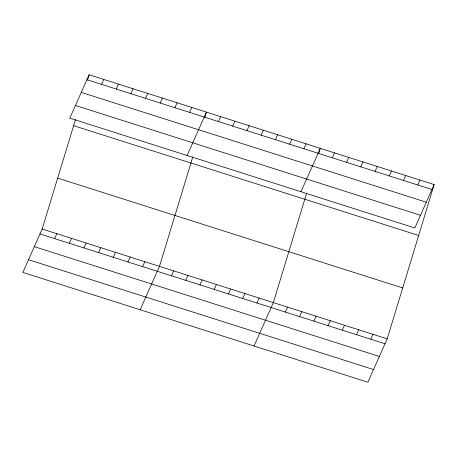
<?xml version="1.0" encoding="UTF-8"?>
<svg xmlns="http://www.w3.org/2000/svg" width="457" height="457" viewBox="0 0 457 457"><rect width="100%" height="100%" fill="white"/><g stroke="black" fill="none" stroke-linecap="round" stroke-linejoin="round"><path stroke-width="0.69" d="M434.15 184.582L414.83 227.974L69.795 118.157L89.115 74.771L434.15 184.582L387.205 338.843L367.885 382.229L22.85 272.418L42.17 229.026L75.456 119.648M87.481 80.129L89.115 74.771M192.768 156.985L159.482 266.362L140.162 309.755M204.793 117.466L206.427 112.108L187.107 155.494M306.63 193.22L273.343 302.603L254.023 345.989M318.655 153.701L320.288 148.342L300.969 191.734M101.58 84.368L103.779 79.438M116.244 89.035L118.443 84.105M54.64 238.623L56.834 233.693M130.908 93.702L133.107 88.772M69.304 243.29L71.498 238.36M145.572 98.369L147.771 93.439M83.968 247.957L86.162 243.027M160.236 103.036L162.435 98.106M98.632 252.624L100.826 247.694M174.9 107.703L177.099 102.774M113.296 257.291L115.49 252.361M189.564 112.371L191.763 107.441M127.96 261.958L130.154 257.028M142.624 266.625L144.818 261.695M218.463 121.568L220.657 116.638M232.693 126.098L234.892 121.168M171.518 275.822L173.711 270.892M246.929 130.628L249.122 125.698M185.753 280.352L187.947 275.422M261.158 135.158L263.358 130.228M199.983 284.882L202.183 279.952M275.394 139.688L277.588 134.758M214.219 289.412L216.412 284.483M289.629 144.218L291.823 139.288M228.449 293.942L230.648 289.013M303.859 148.748L306.053 143.812M242.684 298.472L244.878 293.543M256.914 303.002L259.113 298.073M332.325 157.808L334.518 152.872M346.56 162.332L348.754 157.402M285.379 312.062L287.579 307.133M360.79 166.862L362.984 161.932M299.615 316.592L301.809 311.663M375.026 171.392L377.219 166.462M313.845 321.122L316.044 316.193M389.255 175.922L391.449 170.992M328.08 325.652L330.274 320.723M403.491 180.452L405.685 175.522M342.31 330.183L344.509 325.253M417.721 184.982L419.914 180.052M356.546 334.713L358.739 329.783M370.781 339.243L372.975 334.313M86.916 79.701L431.956 189.512M81.266 92.394L426.307 202.205M75.445 105.47L420.48 215.281M73.623 125.675L418.658 235.486M57.662 178.121L402.697 287.933M42.17 229.026L387.205 338.843M39.976 233.955L385.011 343.773M34.321 246.649L379.361 356.46M28.5 259.725L373.54 369.536"/></g></svg>
